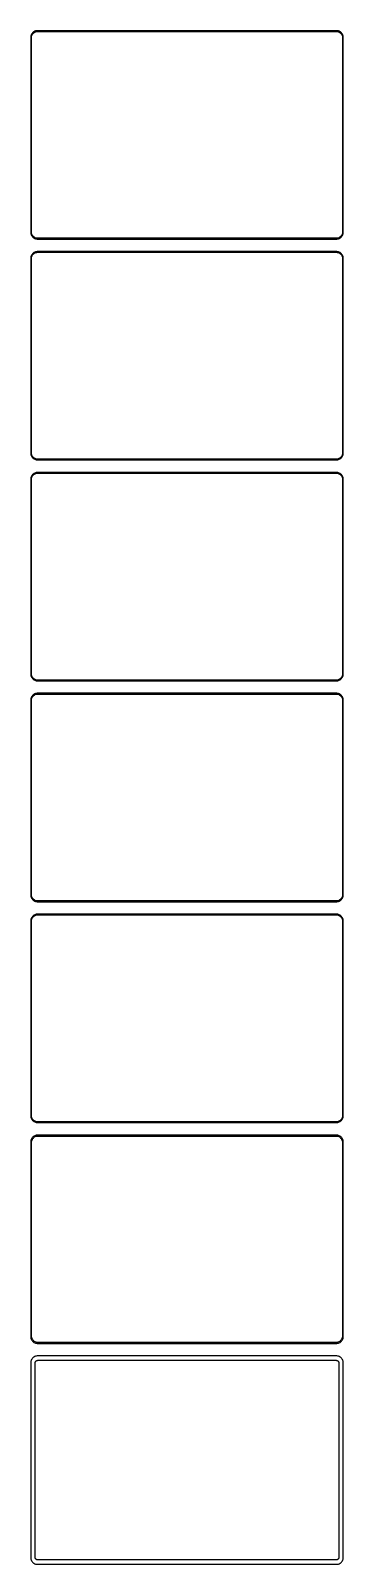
# Model space of a CAD drawing. Header units: metres. Extents: x -112 to 112, y 2310 to 4686.
# Drawn here: x -112 to 112, y 2310 to 3414 of the extents above; entities that cross this region are included whole.
import ezdxf

# ---------------------------------------------------------------- set-up
doc = ezdxf.new("R2010")
doc.units = ezdxf.units.M

msp = doc.modelspace()

# ---------------------------------------------------------------- linework, layer by layer
for p, q in [((-111.882, 3411.41), (-112.149, 3410.84)), ((-111.545, 3411.94), (-111.882, 3411.41)), ((-111.145, 3412.42), (-111.545, 3411.94)), ((-111.412, 3411.04), (-111.093, 3411.54)), ((-110.687, 3412.85), (-111.145, 3412.42)), ((-111.093, 3411.54), (-110.713, 3412)), ((-110.713, 3412), (-110.278, 3412.41)), ((-110.179, 3413.22), (-110.687, 3412.85)), ((-110.278, 3412.41), (-109.795, 3412.76)), ((-109.629, 3413.52), (-110.179, 3413.22)), ((-109.795, 3412.76), (-109.272, 3413.05)), ((-109.045, 3413.76), (-109.629, 3413.52)), ((-109.272, 3413.05), (-108.718, 3413.27)), ((-108.437, 3413.91), (-109.045, 3413.76)), ((-108.718, 3413.27), (-108.14, 3413.42)), ((-107.814, 3413.99), (-108.437, 3413.91)), ((-108.14, 3413.42), (-107.548, 3413.49)), ((107.814, 3413.99), (-107.814, 3413.99)), ((-107.548, 3413.49), (107.548, 3413.49)), ((107.548, 3413.49), (108.14, 3413.42)), ((108.437, 3413.91), (107.814, 3413.99)), ((108.14, 3413.42), (108.718, 3413.27)), ((109.045, 3413.76), (108.437, 3413.91)), ((108.718, 3413.27), (109.272, 3413.05)), ((109.629, 3413.52), (109.045, 3413.76)), ((109.272, 3413.05), (109.795, 3412.76)), ((110.179, 3413.22), (109.629, 3413.52)), ((109.795, 3412.76), (110.278, 3412.41)), ((110.687, 3412.85), (110.179, 3413.22)), ((110.278, 3412.41), (110.713, 3412)), ((111.145, 3412.42), (110.687, 3412.85)), ((110.713, 3412), (111.093, 3411.54)), ((111.093, 3411.54), (111.412, 3411.04)), ((111.545, 3411.94), (111.145, 3412.42)), ((111.882, 3411.41), (111.545, 3411.94)), ((112.149, 3410.84), (111.882, 3411.41)), ((-112.461, 3409.63), (-112.5, 3409)), ((-112.5, 3409), (-112.5, 3269)), ((-112.343, 3410.24), (-112.461, 3409.63)), ((-112.149, 3410.84), (-112.343, 3410.24)), ((-112, 3408.75), (-111.963, 3409.35)), ((-112, 3269.25), (-112, 3408.75)), ((-111.963, 3409.35), (-111.851, 3409.93)), ((-111.851, 3409.93), (-111.666, 3410.5)), ((-111.666, 3410.5), (-111.412, 3411.04)), ((111.412, 3411.04), (111.666, 3410.5)), ((111.666, 3410.5), (111.851, 3409.93)), ((111.851, 3409.93), (111.963, 3409.35)), ((111.963, 3409.35), (112, 3408.75)), ((112, 3408.75), (112, 3269.25)), ((112.343, 3410.24), (112.149, 3410.84)), ((112.461, 3409.63), (112.343, 3410.24)), ((112.5, 3409), (112.461, 3409.63)), ((112.5, 3269), (112.5, 3409)), ((-112.5, 3269), (-112.461, 3268.37)), ((-112.461, 3268.37), (-112.343, 3267.76)), ((-111.963, 3268.65), (-112, 3269.25)), ((-111.851, 3268.07), (-111.963, 3268.65)), ((-111.666, 3267.5), (-111.851, 3268.07)), ((111.851, 3268.07), (111.666, 3267.5)), ((111.963, 3268.65), (111.851, 3268.07)), ((112, 3269.25), (111.963, 3268.65)), ((112.343, 3267.76), (112.461, 3268.37)), ((112.461, 3268.37), (112.5, 3269)), ((-112.343, 3267.76), (-112.149, 3267.16)), ((-112.149, 3267.16), (-111.882, 3266.59)), ((-111.882, 3266.59), (-111.545, 3266.06)), ((-111.412, 3266.96), (-111.666, 3267.5)), ((-111.545, 3266.06), (-111.145, 3265.58)), ((-111.093, 3266.46), (-111.412, 3266.96)), ((-111.145, 3265.58), (-110.687, 3265.15)), ((-110.713, 3266), (-111.093, 3266.46)), ((-110.278, 3265.59), (-110.713, 3266)), ((-110.687, 3265.15), (-110.179, 3264.78)), ((-109.795, 3265.24), (-110.278, 3265.59)), ((-110.179, 3264.78), (-109.629, 3264.48)), ((-109.272, 3264.95), (-109.795, 3265.24)), ((-109.629, 3264.48), (-109.045, 3264.24)), ((-108.718, 3264.73), (-109.272, 3264.95)), ((-109.045, 3264.24), (-108.437, 3264.09)), ((-108.14, 3264.58), (-108.718, 3264.73)), ((-108.437, 3264.09), (-107.814, 3264.01)), ((-107.548, 3264.51), (-108.14, 3264.58)), ((-107.814, 3264.01), (107.814, 3264.01)), ((107.548, 3264.51), (-107.548, 3264.51)), ((108.14, 3264.58), (107.548, 3264.51)), ((107.814, 3264.01), (108.437, 3264.09)), ((108.718, 3264.73), (108.14, 3264.58)), ((108.437, 3264.09), (109.045, 3264.24)), ((109.272, 3264.95), (108.718, 3264.73)), ((109.045, 3264.24), (109.629, 3264.48)), ((109.795, 3265.24), (109.272, 3264.95)), ((109.629, 3264.48), (110.179, 3264.78)), ((110.278, 3265.59), (109.795, 3265.24)), ((110.179, 3264.78), (110.687, 3265.15)), ((110.713, 3266), (110.278, 3265.59)), ((110.687, 3265.15), (111.145, 3265.58)), ((111.093, 3266.46), (110.713, 3266)), ((111.412, 3266.96), (111.093, 3266.46)), ((111.145, 3265.58), (111.545, 3266.06)), ((111.666, 3267.5), (111.412, 3266.96)), ((111.545, 3266.06), (111.882, 3266.59)), ((111.882, 3266.59), (112.149, 3267.16)), ((112.149, 3267.16), (112.343, 3267.76)), ((-112.461, 3250.63), (-112.5, 3250)), ((-112.5, 3250), (-112.5, 3110)), ((-112.343, 3251.24), (-112.461, 3250.63)), ((-112.149, 3251.84), (-112.343, 3251.24)), ((-111.882, 3252.41), (-112.149, 3251.84)), ((-112, 3249.75), (-111.963, 3250.35)), ((-112, 3110.25), (-112, 3249.75)), ((-111.963, 3250.35), (-111.851, 3250.93)), ((-111.545, 3252.94), (-111.882, 3252.41)), ((-111.851, 3250.93), (-111.666, 3251.5)), ((-111.666, 3251.5), (-111.412, 3252.04)), ((-111.145, 3253.42), (-111.545, 3252.94)), ((-111.412, 3252.04), (-111.093, 3252.54)), ((-110.687, 3253.85), (-111.145, 3253.42)), ((-111.093, 3252.54), (-110.713, 3253)), ((-110.713, 3253), (-110.278, 3253.41)), ((-110.179, 3254.22), (-110.687, 3253.85)), ((-110.278, 3253.41), (-109.795, 3253.76)), ((-109.629, 3254.52), (-110.179, 3254.22)), ((-109.795, 3253.76), (-109.272, 3254.05)), ((-109.045, 3254.76), (-109.629, 3254.52)), ((-109.272, 3254.05), (-108.718, 3254.27)), ((-108.437, 3254.91), (-109.045, 3254.76)), ((-108.718, 3254.27), (-108.14, 3254.42)), ((-107.814, 3254.99), (-108.437, 3254.91)), ((-108.14, 3254.42), (-107.548, 3254.49)), ((107.814, 3254.99), (-107.814, 3254.99)), ((-107.548, 3254.49), (107.548, 3254.49)), ((107.548, 3254.49), (108.14, 3254.42)), ((108.437, 3254.91), (107.814, 3254.99)), ((108.14, 3254.42), (108.718, 3254.27)), ((109.045, 3254.76), (108.437, 3254.91)), ((108.718, 3254.27), (109.272, 3254.05)), ((109.629, 3254.52), (109.045, 3254.76)), ((109.272, 3254.05), (109.795, 3253.76)), ((110.179, 3254.22), (109.629, 3254.52)), ((109.795, 3253.76), (110.278, 3253.41)), ((110.687, 3253.85), (110.179, 3254.22)), ((110.278, 3253.41), (110.713, 3253)), ((111.145, 3253.42), (110.687, 3253.85)), ((110.713, 3253), (111.093, 3252.54)), ((111.093, 3252.54), (111.412, 3252.04)), ((111.545, 3252.94), (111.145, 3253.42)), ((111.412, 3252.04), (111.666, 3251.5)), ((111.882, 3252.41), (111.545, 3252.94)), ((111.666, 3251.5), (111.851, 3250.93)), ((111.851, 3250.93), (111.963, 3250.35)), ((112.149, 3251.84), (111.882, 3252.41)), ((111.963, 3250.35), (112, 3249.75)), ((112, 3249.75), (112, 3110.25)), ((112.343, 3251.24), (112.149, 3251.84)), ((112.461, 3250.63), (112.343, 3251.24)), ((112.5, 3250), (112.461, 3250.63)), ((112.5, 3110), (112.5, 3250)), ((-112.5, 3110), (-112.461, 3109.37)), ((-112.461, 3109.37), (-112.343, 3108.76)), ((-112.343, 3108.76), (-112.149, 3108.16)), ((-112.149, 3108.16), (-111.882, 3107.59)), ((-111.963, 3109.65), (-112, 3110.25)), ((-111.851, 3109.07), (-111.963, 3109.65)), ((-111.882, 3107.59), (-111.545, 3107.06)), ((-111.666, 3108.5), (-111.851, 3109.07)), ((-111.412, 3107.96), (-111.666, 3108.5)), ((-111.545, 3107.06), (-111.145, 3106.58)), ((-111.093, 3107.46), (-111.412, 3107.96)), ((-111.145, 3106.58), (-110.687, 3106.15)), ((-110.713, 3107), (-111.093, 3107.46)), ((-110.278, 3106.59), (-110.713, 3107)), ((-110.687, 3106.15), (-110.179, 3105.78)), ((-109.795, 3106.24), (-110.278, 3106.59)), ((-110.179, 3105.78), (-109.629, 3105.48)), ((-109.272, 3105.95), (-109.795, 3106.24)), ((-109.629, 3105.48), (-109.045, 3105.24)), ((-108.718, 3105.73), (-109.272, 3105.95)), ((-109.045, 3105.24), (-108.437, 3105.09)), ((-108.14, 3105.58), (-108.718, 3105.73)), ((-108.437, 3105.09), (-107.814, 3105.01)), ((-107.548, 3105.51), (-108.14, 3105.58)), ((-107.814, 3105.01), (107.814, 3105.01)), ((107.548, 3105.51), (-107.548, 3105.51)), ((108.14, 3105.58), (107.548, 3105.51)), ((107.814, 3105.01), (108.437, 3105.09)), ((108.718, 3105.73), (108.14, 3105.58)), ((108.437, 3105.09), (109.045, 3105.24)), ((109.272, 3105.95), (108.718, 3105.73)), ((109.045, 3105.24), (109.629, 3105.48)), ((109.795, 3106.24), (109.272, 3105.95)), ((109.629, 3105.48), (110.179, 3105.78)), ((110.278, 3106.59), (109.795, 3106.24)), ((110.179, 3105.78), (110.687, 3106.15)), ((110.713, 3107), (110.278, 3106.59)), ((110.687, 3106.15), (111.145, 3106.58)), ((111.093, 3107.46), (110.713, 3107)), ((111.412, 3107.96), (111.093, 3107.46)), ((111.145, 3106.58), (111.545, 3107.06)), ((111.666, 3108.5), (111.412, 3107.96)), ((111.545, 3107.06), (111.882, 3107.59)), ((111.851, 3109.07), (111.666, 3108.5)), ((111.963, 3109.65), (111.851, 3109.07)), ((111.882, 3107.59), (112.149, 3108.16)), ((112, 3110.25), (111.963, 3109.65)), ((112.149, 3108.16), (112.343, 3108.76)), ((112.343, 3108.76), (112.461, 3109.37)), ((112.461, 3109.37), (112.5, 3110)), ((-112.461, 3091.63), (-112.5, 3091)), ((-112.343, 3092.24), (-112.461, 3091.63)), ((-112.149, 3092.84), (-112.343, 3092.24)), ((-111.882, 3093.41), (-112.149, 3092.84)), ((-112, 3090.75), (-111.963, 3091.35)), ((-111.963, 3091.35), (-111.851, 3091.93)), ((-111.545, 3093.94), (-111.882, 3093.41)), ((-111.851, 3091.93), (-111.666, 3092.5)), ((-111.666, 3092.5), (-111.412, 3093.04)), ((-111.145, 3094.42), (-111.545, 3093.94)), ((-111.412, 3093.04), (-111.093, 3093.54)), ((-110.687, 3094.85), (-111.145, 3094.42)), ((-111.093, 3093.54), (-110.713, 3094)), ((-110.713, 3094), (-110.278, 3094.41)), ((-110.179, 3095.22), (-110.687, 3094.85)), ((-110.278, 3094.41), (-109.795, 3094.76)), ((-109.629, 3095.52), (-110.179, 3095.22)), ((-109.795, 3094.76), (-109.272, 3095.05)), ((-109.045, 3095.76), (-109.629, 3095.52)), ((-109.272, 3095.05), (-108.718, 3095.27)), ((-108.437, 3095.91), (-109.045, 3095.76)), ((-108.718, 3095.27), (-108.14, 3095.42)), ((-107.814, 3095.99), (-108.437, 3095.91)), ((-108.14, 3095.42), (-107.548, 3095.49)), ((107.814, 3095.99), (-107.814, 3095.99)), ((-107.548, 3095.49), (107.548, 3095.49)), ((107.548, 3095.49), (108.14, 3095.42)), ((108.437, 3095.91), (107.814, 3095.99)), ((108.14, 3095.42), (108.718, 3095.27)), ((109.045, 3095.76), (108.437, 3095.91)), ((108.718, 3095.27), (109.272, 3095.05)), ((109.629, 3095.52), (109.045, 3095.76)), ((109.272, 3095.05), (109.795, 3094.76)), ((110.179, 3095.22), (109.629, 3095.52)), ((109.795, 3094.76), (110.278, 3094.41)), ((110.687, 3094.85), (110.179, 3095.22)), ((110.278, 3094.41), (110.713, 3094)), ((111.145, 3094.42), (110.687, 3094.85)), ((110.713, 3094), (111.093, 3093.54)), ((111.093, 3093.54), (111.412, 3093.04)), ((111.545, 3093.94), (111.145, 3094.42)), ((111.412, 3093.04), (111.666, 3092.5)), ((111.882, 3093.41), (111.545, 3093.94)), ((111.666, 3092.5), (111.851, 3091.93)), ((111.851, 3091.93), (111.963, 3091.35)), ((112.149, 3092.84), (111.882, 3093.41)), ((111.963, 3091.35), (112, 3090.75)), ((112.343, 3092.24), (112.149, 3092.84)), ((112.461, 3091.63), (112.343, 3092.24)), ((112.5, 3091), (112.461, 3091.63)), ((-112.5, 3091), (-112.5, 2951)), ((-112, 2951.25), (-112, 3090.75)), ((112, 3090.75), (112, 2951.25)), ((112.5, 2951), (112.5, 3091)), ((-112.5, 2951), (-112.461, 2950.37)), ((-112.461, 2950.37), (-112.343, 2949.76)), ((-112.343, 2949.76), (-112.149, 2949.16)), ((-112.149, 2949.16), (-111.882, 2948.59)), ((-111.963, 2950.65), (-112, 2951.25)), ((-111.851, 2950.07), (-111.963, 2950.65)), ((-111.882, 2948.59), (-111.545, 2948.06)), ((-111.666, 2949.5), (-111.851, 2950.07)), ((-111.412, 2948.96), (-111.666, 2949.5)), ((-111.545, 2948.06), (-111.145, 2947.58)), ((-111.093, 2948.46), (-111.412, 2948.96)), ((-110.713, 2948), (-111.093, 2948.46)), ((-110.278, 2947.59), (-110.713, 2948)), ((110.713, 2948), (110.278, 2947.59)), ((111.093, 2948.46), (110.713, 2948)), ((111.412, 2948.96), (111.093, 2948.46)), ((111.145, 2947.58), (111.545, 2948.06)), ((111.666, 2949.5), (111.412, 2948.96)), ((111.545, 2948.06), (111.882, 2948.59)), ((111.851, 2950.07), (111.666, 2949.5)), ((111.963, 2950.65), (111.851, 2950.07)), ((111.882, 2948.59), (112.149, 2949.16)), ((112, 2951.25), (111.963, 2950.65)), ((112.149, 2949.16), (112.343, 2949.76)), ((112.343, 2949.76), (112.461, 2950.37)), ((112.461, 2950.37), (112.5, 2951)), ((-111.145, 2947.58), (-110.687, 2947.15)), ((-110.687, 2947.15), (-110.179, 2946.78)), ((-109.795, 2947.24), (-110.278, 2947.59)), ((-110.179, 2946.78), (-109.629, 2946.48)), ((-109.272, 2946.95), (-109.795, 2947.24)), ((-109.629, 2946.48), (-109.045, 2946.24)), ((-109.045, 2936.76), (-109.629, 2936.52)), ((-108.718, 2946.73), (-109.272, 2946.95)), ((-109.045, 2946.24), (-108.437, 2946.09)), ((-108.437, 2936.91), (-109.045, 2936.76)), ((-108.14, 2946.58), (-108.718, 2946.73)), ((-108.437, 2946.09), (-107.814, 2946.01)), ((-107.814, 2936.99), (-108.437, 2936.91)), ((-107.548, 2946.51), (-108.14, 2946.58)), ((-107.814, 2946.01), (107.814, 2946.01)), ((107.814, 2936.99), (-107.814, 2936.99)), ((107.548, 2946.51), (-107.548, 2946.51)), ((108.14, 2946.58), (107.548, 2946.51)), ((107.814, 2946.01), (108.437, 2946.09)), ((108.437, 2936.91), (107.814, 2936.99)), ((108.718, 2946.73), (108.14, 2946.58)), ((108.437, 2946.09), (109.045, 2946.24)), ((109.045, 2936.76), (108.437, 2936.91)), ((109.272, 2946.95), (108.718, 2946.73)), ((109.045, 2946.24), (109.629, 2946.48)), ((109.629, 2936.52), (109.045, 2936.76)), ((109.795, 2947.24), (109.272, 2946.95)), ((109.629, 2946.48), (110.179, 2946.78)), ((110.278, 2947.59), (109.795, 2947.24)), ((110.179, 2946.78), (110.687, 2947.15)), ((110.687, 2947.15), (111.145, 2947.58)), ((-112.461, 2932.63), (-112.5, 2932)), ((-112.5, 2932), (-112.5, 2792)), ((-112.343, 2933.24), (-112.461, 2932.63)), ((-112.149, 2933.84), (-112.343, 2933.24)), ((-111.882, 2934.41), (-112.149, 2933.84)), ((-112, 2931.75), (-111.963, 2932.35)), ((-112, 2792.25), (-112, 2931.75)), ((-111.963, 2932.35), (-111.851, 2932.93)), ((-111.545, 2934.94), (-111.882, 2934.41)), ((-111.851, 2932.93), (-111.666, 2933.5)), ((-111.666, 2933.5), (-111.412, 2934.04)), ((-111.145, 2935.42), (-111.545, 2934.94)), ((-111.412, 2934.04), (-111.093, 2934.54)), ((-110.687, 2935.85), (-111.145, 2935.42)), ((-111.093, 2934.54), (-110.713, 2935)), ((-110.713, 2935), (-110.278, 2935.41)), ((-110.179, 2936.22), (-110.687, 2935.85)), ((-110.278, 2935.41), (-109.795, 2935.76)), ((-109.629, 2936.52), (-110.179, 2936.22)), ((-109.795, 2935.76), (-109.272, 2936.05)), ((-109.272, 2936.05), (-108.718, 2936.27)), ((-108.718, 2936.27), (-108.14, 2936.42)), ((-108.14, 2936.42), (-107.548, 2936.49)), ((-107.548, 2936.49), (107.548, 2936.49)), ((107.548, 2936.49), (108.14, 2936.42)), ((108.14, 2936.42), (108.718, 2936.27)), ((108.718, 2936.27), (109.272, 2936.05)), ((109.272, 2936.05), (109.795, 2935.76)), ((110.179, 2936.22), (109.629, 2936.52)), ((109.795, 2935.76), (110.278, 2935.41)), ((110.687, 2935.85), (110.179, 2936.22)), ((110.278, 2935.41), (110.713, 2935)), ((111.145, 2935.42), (110.687, 2935.85)), ((110.713, 2935), (111.093, 2934.54)), ((111.093, 2934.54), (111.412, 2934.04)), ((111.545, 2934.94), (111.145, 2935.42)), ((111.412, 2934.04), (111.666, 2933.5)), ((111.882, 2934.41), (111.545, 2934.94)), ((111.666, 2933.5), (111.851, 2932.93)), ((111.851, 2932.93), (111.963, 2932.35)), ((112.149, 2933.84), (111.882, 2934.41)), ((111.963, 2932.35), (112, 2931.75)), ((112, 2931.75), (112, 2792.25)), ((112.343, 2933.24), (112.149, 2933.84)), ((112.461, 2932.63), (112.343, 2933.24)), ((112.5, 2932), (112.461, 2932.63)), ((112.5, 2792), (112.5, 2932)), ((-112.5, 2792), (-112.461, 2791.37)), ((-112.461, 2791.37), (-112.343, 2790.76)), ((-112.343, 2790.76), (-112.149, 2790.16)), ((-112.149, 2790.16), (-111.882, 2789.59)), ((-111.963, 2791.65), (-112, 2792.25)), ((-111.851, 2791.07), (-111.963, 2791.65)), ((-111.882, 2789.59), (-111.545, 2789.06)), ((-111.666, 2790.5), (-111.851, 2791.07)), ((-111.412, 2789.96), (-111.666, 2790.5)), ((-111.545, 2789.06), (-111.145, 2788.58)), ((-111.093, 2789.46), (-111.412, 2789.96)), ((-111.145, 2788.58), (-110.687, 2788.15)), ((-110.713, 2789), (-111.093, 2789.46)), ((-110.278, 2788.59), (-110.713, 2789)), ((-110.687, 2788.15), (-110.179, 2787.78)), ((-109.795, 2788.24), (-110.278, 2788.59)), ((-110.179, 2787.78), (-109.629, 2787.48)), ((-109.272, 2787.95), (-109.795, 2788.24)), ((-109.629, 2787.48), (-109.045, 2787.24)), ((-108.718, 2787.73), (-109.272, 2787.95)), ((-109.045, 2787.24), (-108.437, 2787.09)), ((-108.14, 2787.58), (-108.718, 2787.73)), ((-108.437, 2787.09), (-107.814, 2787.01)), ((-107.548, 2787.51), (-108.14, 2787.58)), ((-107.814, 2787.01), (107.814, 2787.01)), ((107.548, 2787.51), (-107.548, 2787.51)), ((108.14, 2787.58), (107.548, 2787.51)), ((107.814, 2787.01), (108.437, 2787.09)), ((108.718, 2787.73), (108.14, 2787.58)), ((108.437, 2787.09), (109.045, 2787.24)), ((109.272, 2787.95), (108.718, 2787.73)), ((109.045, 2787.24), (109.629, 2787.48)), ((109.795, 2788.24), (109.272, 2787.95)), ((109.629, 2787.48), (110.179, 2787.78)), ((110.278, 2788.59), (109.795, 2788.24)), ((110.179, 2787.78), (110.687, 2788.15)), ((110.713, 2789), (110.278, 2788.59)), ((110.687, 2788.15), (111.145, 2788.58)), ((111.093, 2789.46), (110.713, 2789)), ((111.412, 2789.96), (111.093, 2789.46)), ((111.145, 2788.58), (111.545, 2789.06)), ((111.666, 2790.5), (111.412, 2789.96)), ((111.545, 2789.06), (111.882, 2789.59)), ((111.851, 2791.07), (111.666, 2790.5)), ((111.963, 2791.65), (111.851, 2791.07)), ((111.882, 2789.59), (112.149, 2790.16)), ((112, 2792.25), (111.963, 2791.65)), ((112.149, 2790.16), (112.343, 2790.76)), ((112.343, 2790.76), (112.461, 2791.37)), ((112.461, 2791.37), (112.5, 2792)), ((-112.461, 2773.63), (-112.5, 2773)), ((-112.5, 2773), (-112.5, 2633)), ((-112.343, 2774.24), (-112.461, 2773.63)), ((-112.149, 2774.84), (-112.343, 2774.24)), ((-111.882, 2775.41), (-112.149, 2774.84)), ((-112, 2772.75), (-111.963, 2773.35)), ((-112, 2633.25), (-112, 2772.75)), ((-111.963, 2773.35), (-111.851, 2773.93)), ((-111.545, 2775.94), (-111.882, 2775.41)), ((-111.851, 2773.93), (-111.666, 2774.5)), ((-111.666, 2774.5), (-111.412, 2775.04)), ((-111.145, 2776.42), (-111.545, 2775.94)), ((-111.412, 2775.04), (-111.093, 2775.54)), ((-110.687, 2776.85), (-111.145, 2776.42)), ((-111.093, 2775.54), (-110.713, 2776)), ((-110.713, 2776), (-110.278, 2776.41)), ((-110.179, 2777.22), (-110.687, 2776.85)), ((-110.278, 2776.41), (-109.795, 2776.76)), ((-109.629, 2777.52), (-110.179, 2777.22)), ((-109.795, 2776.76), (-109.272, 2777.05)), ((-109.045, 2777.76), (-109.629, 2777.52)), ((-109.272, 2777.05), (-108.718, 2777.27)), ((-108.437, 2777.91), (-109.045, 2777.76)), ((-108.718, 2777.27), (-108.14, 2777.42)), ((-107.814, 2777.99), (-108.437, 2777.91)), ((-108.14, 2777.42), (-107.548, 2777.49)), ((107.814, 2777.99), (-107.814, 2777.99)), ((-107.548, 2777.49), (107.548, 2777.49)), ((107.548, 2777.49), (108.14, 2777.42)), ((108.437, 2777.91), (107.814, 2777.99)), ((108.14, 2777.42), (108.718, 2777.27)), ((109.045, 2777.76), (108.437, 2777.91)), ((108.718, 2777.27), (109.272, 2777.05)), ((109.629, 2777.52), (109.045, 2777.76)), ((109.272, 2777.05), (109.795, 2776.76)), ((110.179, 2777.22), (109.629, 2777.52)), ((109.795, 2776.76), (110.278, 2776.41)), ((110.687, 2776.85), (110.179, 2777.22)), ((110.278, 2776.41), (110.713, 2776)), ((111.145, 2776.42), (110.687, 2776.85)), ((110.713, 2776), (111.093, 2775.54)), ((111.093, 2775.54), (111.412, 2775.04)), ((111.545, 2775.94), (111.145, 2776.42)), ((111.412, 2775.04), (111.666, 2774.5)), ((111.882, 2775.41), (111.545, 2775.94)), ((111.666, 2774.5), (111.851, 2773.93)), ((111.851, 2773.93), (111.963, 2773.35)), ((112.149, 2774.84), (111.882, 2775.41)), ((111.963, 2773.35), (112, 2772.75)), ((112, 2772.75), (112, 2633.25)), ((112.343, 2774.24), (112.149, 2774.84)), ((112.461, 2773.63), (112.343, 2774.24)), ((112.5, 2773), (112.461, 2773.63)), ((112.5, 2633), (112.5, 2773)), ((-112.5, 2633), (-112.461, 2632.37)), ((-112.461, 2632.37), (-112.343, 2631.76)), ((-112.343, 2631.76), (-112.149, 2631.16)), ((-112.149, 2631.16), (-111.882, 2630.59)), ((-111.963, 2632.65), (-112, 2633.25)), ((-111.851, 2632.07), (-111.963, 2632.65)), ((-111.882, 2630.59), (-111.545, 2630.06)), ((-111.666, 2631.5), (-111.851, 2632.07)), ((-111.412, 2630.96), (-111.666, 2631.5)), ((-111.545, 2630.06), (-111.145, 2629.58)), ((-111.093, 2630.46), (-111.412, 2630.96)), ((-111.145, 2629.58), (-110.687, 2629.15)), ((-110.713, 2630), (-111.093, 2630.46)), ((-110.278, 2629.59), (-110.713, 2630)), ((-110.687, 2629.15), (-110.179, 2628.78)), ((-109.795, 2629.24), (-110.278, 2629.59)), ((-110.179, 2628.78), (-109.629, 2628.48)), ((-109.272, 2628.95), (-109.795, 2629.24)), ((-109.629, 2628.48), (-109.045, 2628.24)), ((-108.718, 2628.73), (-109.272, 2628.95)), ((-109.045, 2628.24), (-108.437, 2628.09)), ((-108.14, 2628.58), (-108.718, 2628.73)), ((-108.437, 2628.09), (-107.814, 2628.01)), ((-107.548, 2628.51), (-108.14, 2628.58)), ((-107.814, 2628.01), (107.814, 2628.01)), ((107.548, 2628.51), (-107.548, 2628.51)), ((108.14, 2628.58), (107.548, 2628.51)), ((107.814, 2628.01), (108.437, 2628.09)), ((108.718, 2628.73), (108.14, 2628.58)), ((108.437, 2628.09), (109.045, 2628.24)), ((109.272, 2628.95), (108.718, 2628.73)), ((109.045, 2628.24), (109.629, 2628.48)), ((109.795, 2629.24), (109.272, 2628.95)), ((109.629, 2628.48), (110.179, 2628.78)), ((110.278, 2629.59), (109.795, 2629.24)), ((110.179, 2628.78), (110.687, 2629.15)), ((110.713, 2630), (110.278, 2629.59)), ((110.687, 2629.15), (111.145, 2629.58)), ((111.093, 2630.46), (110.713, 2630)), ((111.412, 2630.96), (111.093, 2630.46)), ((111.145, 2629.58), (111.545, 2630.06)), ((111.666, 2631.5), (111.412, 2630.96)), ((111.545, 2630.06), (111.882, 2630.59)), ((111.851, 2632.07), (111.666, 2631.5)), ((111.963, 2632.65), (111.851, 2632.07)), ((111.882, 2630.59), (112.149, 2631.16)), ((112, 2633.25), (111.963, 2632.65)), ((112.149, 2631.16), (112.343, 2631.76)), ((112.343, 2631.76), (112.461, 2632.37)), ((112.461, 2632.37), (112.5, 2633)), ((-111.545, 2616.94), (-111.882, 2616.41)), ((-111.145, 2617.42), (-111.545, 2616.94)), ((-111.262, 2615.96), (-110.954, 2616.44)), ((-110.687, 2617.85), (-111.145, 2617.42)), ((-110.954, 2616.44), (-110.588, 2616.88)), ((-110.179, 2618.22), (-110.687, 2617.85)), ((-110.588, 2616.88), (-110.168, 2617.28)), ((-109.629, 2618.52), (-110.179, 2618.22)), ((-110.168, 2617.28), (-109.703, 2617.62)), ((-109.703, 2617.62), (-109.199, 2617.89)), ((-109.045, 2618.76), (-109.629, 2618.52)), ((-109.199, 2617.89), (-108.665, 2618.1)), ((-108.437, 2618.91), (-109.045, 2618.76)), ((-108.665, 2618.1), (-108.108, 2618.25)), ((-107.814, 2618.99), (-108.437, 2618.91)), ((-108.108, 2618.25), (-107.537, 2618.32)), ((107.814, 2618.99), (-107.814, 2618.99)), ((-107.537, 2618.32), (107.537, 2618.32)), ((107.537, 2618.32), (108.108, 2618.25)), ((108.437, 2618.91), (107.814, 2618.99)), ((108.108, 2618.25), (108.665, 2618.1)), ((109.045, 2618.76), (108.437, 2618.91)), ((108.665, 2618.1), (109.199, 2617.89)), ((109.629, 2618.52), (109.045, 2618.76)), ((109.199, 2617.89), (109.703, 2617.62)), ((110.179, 2618.22), (109.629, 2618.52)), ((109.703, 2617.62), (110.168, 2617.28)), ((110.168, 2617.28), (110.588, 2616.88)), ((110.687, 2617.85), (110.179, 2618.22)), ((110.588, 2616.88), (110.954, 2616.44)), ((111.145, 2617.42), (110.687, 2617.85)), ((110.954, 2616.44), (111.262, 2615.96)), ((111.545, 2616.94), (111.145, 2617.42)), ((111.882, 2616.41), (111.545, 2616.94)), ((-112.461, 2614.63), (-112.5, 2614)), ((-112.5, 2614), (-112.5, 2474)), ((-112.343, 2615.24), (-112.461, 2614.63)), ((-112.149, 2615.84), (-112.343, 2615.24)), ((-111.882, 2616.41), (-112.149, 2615.84)), ((-111.828, 2613.75), (-111.792, 2614.32)), ((-111.828, 2474.25), (-111.828, 2613.75)), ((-111.792, 2614.32), (-111.685, 2614.89)), ((-111.685, 2614.89), (-111.507, 2615.44)), ((-111.507, 2615.44), (-111.262, 2615.96)), ((111.262, 2615.96), (111.507, 2615.44)), ((111.507, 2615.44), (111.685, 2614.89)), ((111.685, 2614.89), (111.792, 2614.32)), ((111.792, 2614.32), (111.828, 2613.75)), ((111.828, 2613.75), (111.828, 2474.25)), ((112.149, 2615.84), (111.882, 2616.41)), ((112.343, 2615.24), (112.149, 2615.84)), ((112.461, 2614.63), (112.343, 2615.24)), ((112.5, 2614), (112.461, 2614.63)), ((112.5, 2474), (112.5, 2614)), ((-112.5, 2474), (-112.461, 2473.37)), ((-112.461, 2473.37), (-112.343, 2472.76)), ((-111.792, 2473.68), (-111.828, 2474.25)), ((-111.685, 2473.11), (-111.792, 2473.68)), ((-111.507, 2472.56), (-111.685, 2473.11)), ((111.685, 2473.11), (111.507, 2472.56)), ((111.792, 2473.68), (111.685, 2473.11)), ((111.828, 2474.25), (111.792, 2473.68)), ((112.343, 2472.76), (112.461, 2473.37)), ((112.461, 2473.37), (112.5, 2474)), ((-112.343, 2472.76), (-112.149, 2472.16)), ((-112.149, 2472.16), (-111.882, 2471.59)), ((-111.882, 2471.59), (-111.545, 2471.06)), ((-111.545, 2471.06), (-111.145, 2470.58)), ((-111.262, 2472.04), (-111.507, 2472.56)), ((-110.954, 2471.56), (-111.262, 2472.04)), ((-111.145, 2470.58), (-110.687, 2470.15)), ((-110.588, 2471.12), (-110.954, 2471.56)), ((-110.687, 2470.15), (-110.179, 2469.78)), ((-110.168, 2470.72), (-110.588, 2471.12)), ((-110.179, 2469.78), (-109.629, 2469.48)), ((-109.703, 2470.38), (-110.168, 2470.72)), ((-109.199, 2470.11), (-109.703, 2470.38)), ((-109.629, 2469.48), (-109.045, 2469.24)), ((-108.665, 2469.9), (-109.199, 2470.11)), ((-109.045, 2469.24), (-108.437, 2469.09)), ((-108.108, 2469.75), (-108.665, 2469.9)), ((-108.437, 2469.09), (-107.814, 2469.01)), ((-107.537, 2469.68), (-108.108, 2469.75)), ((-107.814, 2469.01), (107.814, 2469.01)), ((107.537, 2469.68), (-107.537, 2469.68)), ((108.108, 2469.75), (107.537, 2469.68)), ((107.814, 2469.01), (108.437, 2469.09)), ((108.665, 2469.9), (108.108, 2469.75)), ((108.437, 2469.09), (109.045, 2469.24)), ((109.199, 2470.11), (108.665, 2469.9)), ((109.045, 2469.24), (109.629, 2469.48)), ((109.703, 2470.38), (109.199, 2470.11)), ((109.629, 2469.48), (110.179, 2469.78)), ((110.168, 2470.72), (109.703, 2470.38)), ((110.588, 2471.12), (110.168, 2470.72)), ((110.179, 2469.78), (110.687, 2470.15)), ((110.954, 2471.56), (110.588, 2471.12)), ((110.687, 2470.15), (111.145, 2470.58)), ((111.262, 2472.04), (110.954, 2471.56)), ((111.145, 2470.58), (111.545, 2471.06)), ((111.507, 2472.56), (111.262, 2472.04)), ((111.545, 2471.06), (111.882, 2471.59)), ((111.882, 2471.59), (112.149, 2472.16)), ((112.149, 2472.16), (112.343, 2472.76)), ((-112.461, 2455.63), (-112.5, 2455)), ((-112.5, 2455), (-112.5, 2315)), ((-112.343, 2456.24), (-112.461, 2455.63)), ((-112.149, 2456.84), (-112.343, 2456.24)), ((-111.882, 2457.41), (-112.149, 2456.84)), ((-111.545, 2457.94), (-111.882, 2457.41)), ((-111.145, 2458.42), (-111.545, 2457.94)), ((-110.687, 2458.85), (-111.145, 2458.42)), ((-110.179, 2459.22), (-110.687, 2458.85)), ((-109.629, 2459.52), (-110.179, 2459.22)), ((-109.045, 2459.76), (-109.629, 2459.52)), ((-109.36, 2454.75), (-109.343, 2455.01)), ((-109.36, 2315.25), (-109.36, 2454.75)), ((-109.343, 2455.01), (-109.293, 2455.27)), ((-109.293, 2455.27), (-109.211, 2455.53)), ((-109.211, 2455.53), (-109.099, 2455.77)), ((-109.099, 2455.77), (-108.957, 2455.99)), ((-108.437, 2459.91), (-109.045, 2459.76)), ((-108.957, 2455.99), (-108.788, 2456.19)), ((-108.788, 2456.19), (-108.595, 2456.38)), ((-108.595, 2456.38), (-108.38, 2456.53)), ((-107.814, 2459.99), (-108.437, 2459.91)), ((-108.38, 2456.53), (-108.148, 2456.66)), ((-108.148, 2456.66), (-107.902, 2456.76)), ((-107.902, 2456.76), (-107.645, 2456.82)), ((107.814, 2459.99), (-107.814, 2459.99)), ((-107.645, 2456.82), (-107.382, 2456.86)), ((-107.382, 2456.86), (107.382, 2456.86)), ((107.382, 2456.86), (107.645, 2456.82)), ((107.645, 2456.82), (107.902, 2456.76)), ((108.437, 2459.91), (107.814, 2459.99)), ((107.902, 2456.76), (108.148, 2456.66)), ((108.148, 2456.66), (108.38, 2456.53)), ((108.38, 2456.53), (108.595, 2456.38)), ((109.045, 2459.76), (108.437, 2459.91)), ((108.595, 2456.38), (108.788, 2456.19)), ((108.788, 2456.19), (108.957, 2455.99)), ((108.957, 2455.99), (109.099, 2455.77)), ((109.629, 2459.52), (109.045, 2459.76)), ((109.099, 2455.77), (109.211, 2455.53)), ((109.211, 2455.53), (109.293, 2455.27)), ((109.293, 2455.27), (109.343, 2455.01)), ((109.343, 2455.01), (109.36, 2454.75)), ((109.36, 2454.75), (109.36, 2315.25)), ((110.179, 2459.22), (109.629, 2459.52)), ((110.687, 2458.85), (110.179, 2459.22)), ((111.145, 2458.42), (110.687, 2458.85)), ((111.545, 2457.94), (111.145, 2458.42)), ((111.882, 2457.41), (111.545, 2457.94)), ((112.149, 2456.84), (111.882, 2457.41)), ((112.343, 2456.24), (112.149, 2456.84)), ((112.461, 2455.63), (112.343, 2456.24)), ((112.5, 2455), (112.461, 2455.63)), ((112.5, 2315), (112.5, 2455)), ((-112.5, 2315), (-112.461, 2314.37)), ((-112.461, 2314.37), (-112.343, 2313.76)), ((-112.343, 2313.76), (-112.149, 2313.16)), ((-112.149, 2313.16), (-111.882, 2312.59)), ((-111.882, 2312.59), (-111.545, 2312.06)), ((-111.545, 2312.06), (-111.145, 2311.58)), ((-111.145, 2311.58), (-110.687, 2311.15)), ((-110.687, 2311.15), (-110.179, 2310.78)), ((-110.179, 2310.78), (-109.629, 2310.48)), ((-109.629, 2310.48), (-109.045, 2310.24)), ((-109.343, 2314.99), (-109.36, 2315.25)), ((-109.293, 2314.73), (-109.343, 2314.99)), ((-109.211, 2314.47), (-109.293, 2314.73)), ((-109.099, 2314.23), (-109.211, 2314.47)), ((-108.957, 2314.01), (-109.099, 2314.23)), ((-109.045, 2310.24), (-108.437, 2310.09)), ((-108.788, 2313.81), (-108.957, 2314.01)), ((-108.595, 2313.62), (-108.788, 2313.81)), ((-108.38, 2313.47), (-108.595, 2313.62)), ((-108.437, 2310.09), (-107.814, 2310.01)), ((-108.148, 2313.34), (-108.38, 2313.47)), ((-107.902, 2313.24), (-108.148, 2313.34)), ((-107.645, 2313.18), (-107.902, 2313.24)), ((-107.814, 2310.01), (107.814, 2310.01)), ((-107.382, 2313.14), (-107.645, 2313.18)), ((107.382, 2313.14), (-107.382, 2313.14)), ((107.645, 2313.18), (107.382, 2313.14)), ((107.902, 2313.24), (107.645, 2313.18)), ((107.814, 2310.01), (108.437, 2310.09)), ((108.148, 2313.34), (107.902, 2313.24)), ((108.38, 2313.47), (108.148, 2313.34)), ((108.595, 2313.62), (108.38, 2313.47)), ((108.437, 2310.09), (109.045, 2310.24)), ((108.788, 2313.81), (108.595, 2313.62)), ((108.957, 2314.01), (108.788, 2313.81)), ((109.099, 2314.23), (108.957, 2314.01)), ((109.045, 2310.24), (109.629, 2310.48)), ((109.211, 2314.47), (109.099, 2314.23)), ((109.293, 2314.73), (109.211, 2314.47)), ((109.343, 2314.99), (109.293, 2314.73)), ((109.36, 2315.25), (109.343, 2314.99)), ((109.629, 2310.48), (110.179, 2310.78)), ((110.179, 2310.78), (110.687, 2311.15)), ((110.687, 2311.15), (111.145, 2311.58)), ((111.145, 2311.58), (111.545, 2312.06)), ((111.545, 2312.06), (111.882, 2312.59)), ((111.882, 2312.59), (112.149, 2313.16)), ((112.149, 2313.16), (112.343, 2313.76)), ((112.343, 2313.76), (112.461, 2314.37)), ((112.461, 2314.37), (112.5, 2315))]:
    msp.add_line(p, q)

doc.saveas('drawing.dxf')
